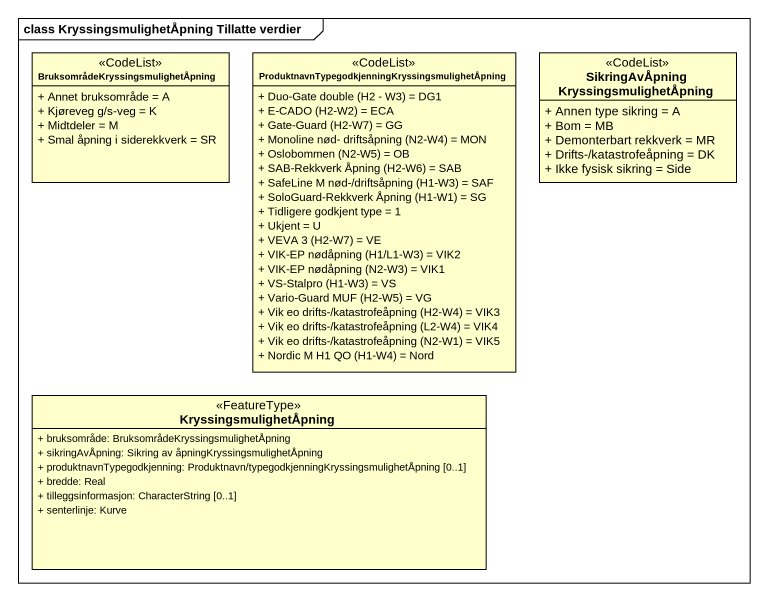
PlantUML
@startuml
mainframe class KryssingsmulighetÅpning Tillatte verdier
hide circle
hide empty members
skinparam classAttributeIconSize 0
class "BruksområdeKryssingsmulighetÅpning" as BruksområdeKryssingsmulighet <<CodeList>> {
  + Annet bruksområde = A
  + Kjøreveg g/s-veg = K
  + Midtdeler = M
  + Smal åpning i siderekkverk = SR
}
class "ProduktnavnTypegodkjenningKryssingsmulighetÅpning" as ProduktnavnTypegodkjenningKr <<CodeList>> {
  {field} + Duo-Gate double (H2 - W3) = DG1
  {field} + E-CADO (H2-W2) = ECA
  {field} + Gate-Guard (H2-W7) = GG
  {field} + Monoline nød- driftsåpning (N2-W4) = MON
  {field} + Oslobommen (N2-W5) = OB
  {field} + SAB-Rekkverk Åpning (H2-W6) = SAB
  {field} + SafeLine M nød-/driftsåpning (H1-W3) = SAF
  {field} + SoloGuard-Rekkverk Åpning (H1-W1) = SG
  + Tidligere godkjent type = 1
  + Ukjent = U
  {field} + VEVA 3 (H2-W7) = VE
  {field} + VIK-EP nødåpning (H1/L1-W3) = VIK2
  {field} + VIK-EP nødåpning (N2-W3) = VIK1
  {field} + VS-Stalpro (H1-W3) = VS
  {field} + Vario-Guard MUF (H2-W5) = VG
  {field} + Vik eo drifts-/katastrofeåpning (H2-W4) = VIK3
  {field} + Vik eo drifts-/katastrofeåpning (L2-W4) = VIK4
  {field} + Vik eo drifts-/katastrofeåpning (N2-W1) = VIK5
  {field} + Nordic M H1 QO (H1-W4) = Nord
}
class "SikringAvÅpningKryssingsmulighetÅpning" as SikringAvÅpningKryssingsmuli <<CodeList>> {
  + Annen type sikring = A
  + Bom = MB
  + Demonterbart rekkverk = MR
  + Drifts-/katastrofeåpning = DK
  + Ikke fysisk sikring = Side
}
class KryssingsmulighetÅpning <<FeatureType>> {
  + bruksområde: BruksområdeKryssingsmulighetÅpning
  + sikringAvÅpning: Sikring av åpningKryssingsmulighetÅpning
  + produktnavnTypegodkjenning: Produktnavn/typegodkjenningKryssingsmulighetÅpning [0..1]
  + bredde: Real
  + tilleggsinformasjon: CharacterString [0..1]
  + senterlinje: Kurve
}
@enduml
